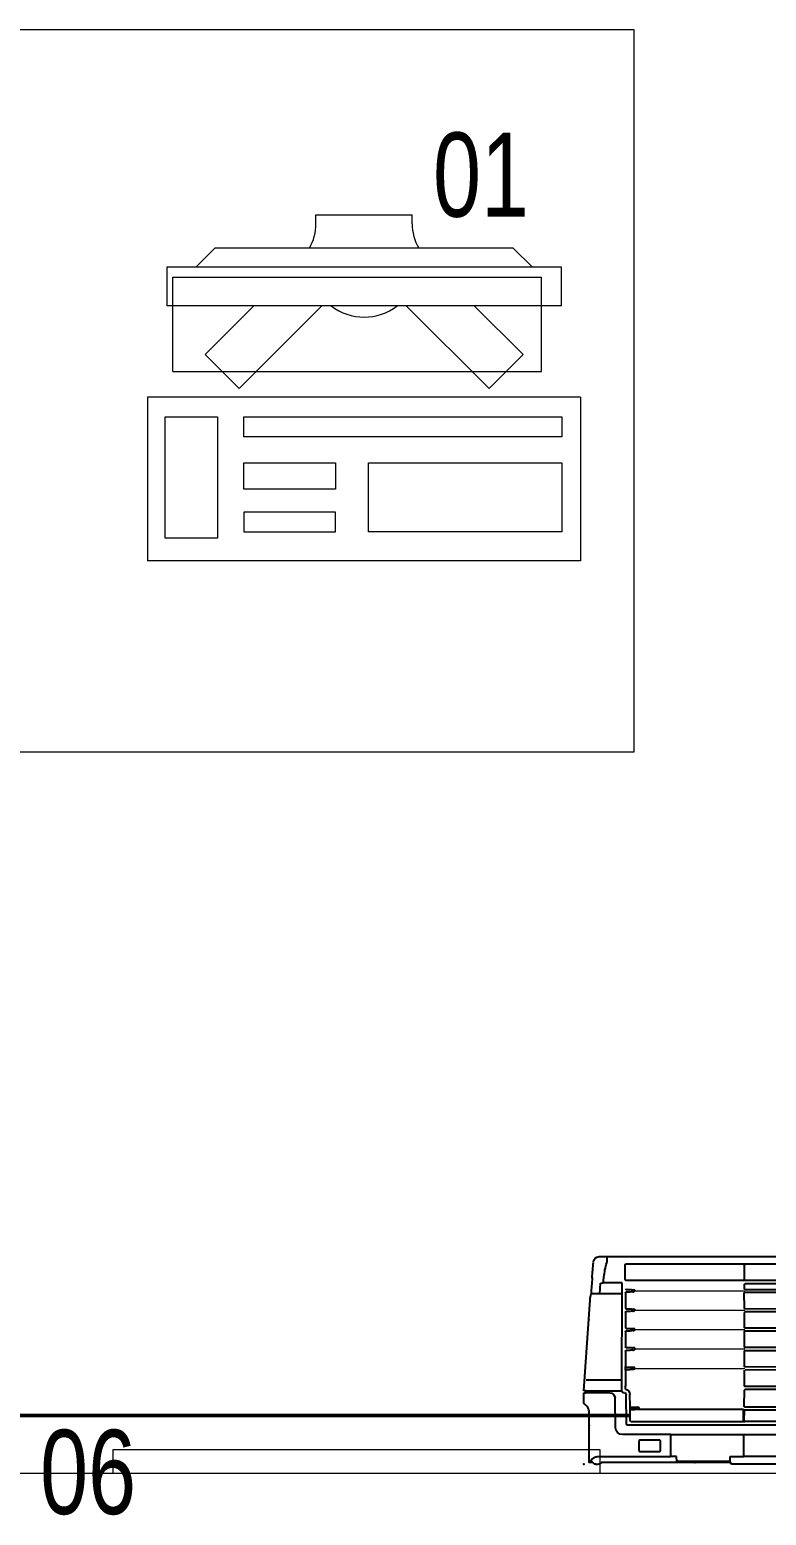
# Model space of a CAD drawing. Header units: millimetres. Extents: x -160614 to 59925, y -157025 to 0.
# Drawn here: x -125591 to -124825, y -112996 to -111453 of the extents above; entities that cross this region are included whole.
import ezdxf

# ---------------------------------------------------------------- set-up
doc = ezdxf.new("R2010")
doc.units = ezdxf.units.MM
doc.header["$LTSCALE"] = 8
for name, color, linetype, lineweight in [('72_EGR_EQP_TAG', 9, 'Continuous', 5), ('LOADING', 9, 'Continuous', 5), ('Walls', 9, 'Continuous', 5)]:
    doc.layers.add(name, color=color, linetype=linetype, lineweight=lineweight)
for name, color, linetype in [('A-Wall-cmu-patt', 9, 'Continuous'), ('DVM_INDOOR', 9, 'Continuous'), ('DVM_UNIT_BP', 9, 'Continuous'), ('DVM_UNIT_DP', 9, 'Continuous'), ('DVM_UNIT_LP', 9, 'Continuous'), ('REF', 42, 'Continuous')]:
    doc.layers.add(name, color=color, linetype=linetype)
doc.styles.add('X3G_ENTITY_257CFD', font='swisscl.ttf', dxfattribs={"height": 200})

# ---------------------------------------------------------------- blocks, each defined once
blk = doc.blocks.new('ITCWLS1-P')
at = {"layer": 'LOADING'}
for p, q in [((-0.17, 0.45), (-0.17, 0)), ((-0.17, 0.45), (0, 0.45)), ((0, 0.45), (0, 0)), ((-0.2651, 0.43, 0), (-0.3051, 0.43, 0)), ((-0.3051, 0.43, 0), (-0.3051, 0.02, 0)), ((-0.2651, 0.43, 0), (-0.2651, 0.02, 0)), ((-0.1496, 0.4305), (-0.1291, 0.4305)), ((-0.1291, 0.4305), (-0.1291, 0.4089)), ((-0.197, 0.4094), (-0.295, 0.4094)), ((-0.295, 0.0264), (-0.295, 0.4094)), ((-0.197, 0.0264), (-0.197, 0.4094)), ((-0.3251, 0.38, 0), (-0.3051, 0.4, 0)), ((-0.3251, 0.38, 0), (-0.3251, 0.07, 0)), ((-0.3503, 0.275), (-0.3596, 0.275)), ((-0.3596, 0.175), (-0.3596, 0.275)), ((-0.3503, 0.175), (-0.3596, 0.175)), ((-0.3251, 0.07, 0), (-0.3051, 0.05, 0)), ((-0.3051, 0.02, 0), (-0.2651, 0.02, 0)), ((-0.197, 0.0264), (-0.295, 0.0264)), ((-0.17, 0), (0, 0))]:
    blk.add_line(p, q, dxfattribs=at)
at = {"layer": 'LOADING', "extrusion": (2.48281e-10, 3.18408e-10, -1)}
for p, q in [((-0.2651, 0.3395), (-0.2144, 0.3902)), ((-0.1791, 0.3548), (-0.2144, 0.3902)), ((-0.2651, 0.2688), (-0.1791, 0.3548))]:
    blk.add_line(p, q, dxfattribs=at)
at = {"layer": 'LOADING', "extrusion": (2.48281e-10, -3.18408e-10, -1)}
for p, q in [((-0.2651, 0.1812), (-0.1791, 0.0952)), ((-0.2651, 0.1105), (-0.2144, 0.0598)), ((-0.1791, 0.0952), (-0.2144, 0.0598))]:
    blk.add_line(p, q, dxfattribs=at)
at = {"layer": 'LOADING'}
for points in [[(-0.1291, 0.4089), (-0.1291, 0.1), (-0.1496, 0.1), (-0.1496, 0.4305)], [(-0.1496, 0.1), (-0.1496, 0.1), (-0.1496, 0.1), (-0.1496, 0.1), (-0.1496, 0.1), (-0.1496, 0.1), (-0.1496, 0.1), (-0.1496, 0.1), (-0.1496, 0.1)], [(-0.1496, 0.1), (-0.1496, 0.1), (-0.1496, 0.1), (-0.1496, 0.1), (-0.1496, 0.1), (-0.1496, 0.1), (-0.1496, 0.1), (-0.1496, 0.1), (-0.1496, 0.1), (-0.1496, 0.1), (-0.1496, 0.1), (-0.1496, 0.1), (-0.1496, 0.1), (-0.1496, 0.1), (-0.1496, 0.1), (-0.1496, 0.1), (-0.1496, 0.1), (-0.1496, 0.1)], [(-0.1496, 0.1), (-0.1496, 0.1), (-0.1496, 0.1), (-0.1496, 0.1), (-0.1496, 0.1), (-0.1496, 0.1), (-0.1496, 0.1), (-0.1496, 0.1), (-0.1496, 0.1), (-0.1496, 0.1)], [(-0.1496, 0.1), (-0.1496, 0.1), (-0.1496, 0.1), (-0.1496, 0.1), (-0.1496, 0.1), (-0.1496, 0.1), (-0.1496, 0.1)], [(-0.1496, 0.1), (-0.1496, 0.1), (-0.1496, 0.1), (-0.1496, 0.1), (-0.1496, 0.1), (-0.1496, 0.1), (-0.1496, 0.1), (-0.1496, 0.1), (-0.1496, 0.1), (-0.1496, 0.1)], [(-0.1496, 0.1), (-0.1496, 0.1), (-0.1496, 0.1), (-0.1496, 0.1), (-0.1496, 0.1), (-0.1496, 0.1), (-0.1496, 0.1), (-0.1496, 0.1), (-0.1496, 0.1), (-0.1496, 0.1), (-0.1496, 0.1), (-0.1496, 0.1), (-0.1496, 0.1), (-0.1496, 0.1), (-0.1496, 0.1)], [(-0.1496, 0.1), (-0.1496, 0.1), (-0.1496, 0.1), (-0.1496, 0.1), (-0.1496, 0.1), (-0.1496, 0.1), (-0.1496, 0.1), (-0.1496, 0.1), (-0.1496, 0.1), (-0.1496, 0.1)], [(-0.1496, 0.1), (-0.1496, 0.1), (-0.1496, 0.1), (-0.1496, 0.1), (-0.1496, 0.1), (-0.1496, 0.1), (-0.1496, 0.1), (-0.1496, 0.1), (-0.1496, 0.1), (-0.1496, 0.1)], [(-0.1496, 0.1), (-0.1496, 0.1), (-0.1496, 0.1), (-0.1496, 0.1), (-0.1496, 0.1), (-0.1496, 0.1), (-0.1496, 0.1), (-0.1496, 0.1), (-0.1496, 0.1), (-0.1496, 0.1), (-0.1496, 0.1), (-0.1496, 0.1), (-0.1496, 0.1), (-0.1496, 0.1), (-0.1496, 0.1), (-0.1496, 0.1), (-0.1496, 0.1), (-0.1496, 0.1), (-0.1496, 0.1), (-0.1496, 0.1), (-0.1496, 0.1), (-0.1496, 0.1), (-0.1496, 0.1), (-0.1496, 0.1), (-0.1496, 0.1), (-0.1496, 0.1), (-0.1496, 0.1), (-0.1496, 0.1), (-0.1496, 0.1), (-0.1496, 0.1), (-0.1496, 0.1), (-0.1496, 0.1), (-0.1496, 0.1), (-0.1496, 0.1), (-0.1496, 0.1), (-0.1496, 0.1), (-0.1496, 0.1), (-0.1496, 0.1), (-0.1496, 0.1), (-0.1496, 0.1), (-0.1496, 0.1), (-0.1496, 0.1), (-0.1496, 0.1), (-0.1496, 0.1), (-0.1496, 0.1), (-0.1496, 0.1), (-0.1496, 0.1), (-0.1496, 0.1), (-0.1496, 0.1), (-0.1496, 0.1), (-0.1496, 0.1), (-0.1496, 0.1), (-0.1496, 0.1), (-0.1496, 0.1)], [(-0.1496, 0.1), (-0.1496, 0.1), (-0.1496, 0.1), (-0.1496, 0.1), (-0.1496, 0.1), (-0.1496, 0.1), (-0.1496, 0.1), (-0.1496, 0.1), (-0.1496, 0.1), (-0.1496, 0.1), (-0.1496, 0.1), (-0.1496, 0.1), (-0.1496, 0.1), (-0.1496, 0.1), (-0.1496, 0.1), (-0.1496, 0.1), (-0.1496, 0.1), (-0.1496, 0.1), (-0.1496, 0.1), (-0.1496, 0.1), (-0.1496, 0.1), (-0.1496, 0.1), (-0.1496, 0.1), (-0.1496, 0.1), (-0.1496, 0.1), (-0.1496, 0.1), (-0.1496, 0.1), (-0.1496, 0.1), (-0.1496, 0.1), (-0.1496, 0.1), (-0.1496, 0.1), (-0.1496, 0.1), (-0.1496, 0.1), (-0.1496, 0.1), (-0.1496, 0.1), (-0.1496, 0.1), (-0.1496, 0.1), (-0.1496, 0.1), (-0.1496, 0.1), (-0.1496, 0.1), (-0.1496, 0.1), (-0.1496, 0.1), (-0.1496, 0.1), (-0.1496, 0.1), (-0.1496, 0.1), (-0.1496, 0.1), (-0.1496, 0.1), (-0.1496, 0.1), (-0.1496, 0.1), (-0.1496, 0.1), (-0.1496, 0.1), (-0.1496, 0.1), (-0.1496, 0.1), (-0.1496, 0.1), (-0.1496, 0.1), (-0.1496, 0.1), (-0.1496, 0.1), (-0.1496, 0.1), (-0.1496, 0.1), (-0.1496, 0.1), (-0.1496, 0.1), (-0.1496, 0.1), (-0.1496, 0.1), (-0.1496, 0.1), (-0.1496, 0.1), (-0.1496, 0.1), (-0.1496, 0.1), (-0.1496, 0.1), (-0.1496, 0.1), (-0.1496, 0.1), (-0.1496, 0.1), (-0.1496, 0.1), (-0.1496, 0.1), (-0.1496, 0.1), (-0.1496, 0.1), (-0.1496, 0.1), (-0.1496, 0.1), (-0.1496, 0.1), (-0.1496, 0.1), (-0.1496, 0.1), (-0.1496, 0.1), (-0.1496, 0.1), (-0.1496, 0.1), (-0.1496, 0.1), (-0.1496, 0.1), (-0.1496, 0.1), (-0.1496, 0.1), (-0.1496, 0.1), (-0.1496, 0.1)], [(-0.1496, 0.1), (-0.1496, 0.1), (-0.1496, 0.1), (-0.1496, 0.1), (-0.1496, 0.1), (-0.1496, 0.1), (-0.1496, 0.1), (-0.1496, 0.1), (-0.1496, 0.1), (-0.1496, 0.1), (-0.1496, 0.1), (-0.1496, 0.1)], [(-0.1496, 0.1), (-0.1496, 0.1), (-0.1496, 0.1), (-0.1496, 0.1), (-0.1496, 0.1), (-0.1496, 0.1), (-0.1496, 0.1)], [(-0.1496, 0.1), (-0.1496, 0.1), (-0.1496, 0.1), (-0.1496, 0.1), (-0.1496, 0.1), (-0.1496, 0.1), (-0.1496, 0.1), (-0.1496, 0.1), (-0.1496, 0.1), (-0.1496, 0.1), (-0.1496, 0.1), (-0.1496, 0.1), (-0.1496, 0.1), (-0.1496, 0.1), (-0.1496, 0.1), (-0.1496, 0.1), (-0.1496, 0.1)], [(-0.1496, 0.1), (-0.1496, 0.1), (-0.1496, 0.1), (-0.1496, 0.1), (-0.1496, 0.1), (-0.1496, 0.1), (-0.1496, 0.1), (-0.1496, 0.1), (-0.1496, 0.1), (-0.1496, 0.1), (-0.1496, 0.1), (-0.1496, 0.1), (-0.1496, 0.1), (-0.1496, 0.1), (-0.1496, 0.1), (-0.1496, 0.1), (-0.1496, 0.1), (-0.1496, 0.1), (-0.1496, 0.1), (-0.1496, 0.1), (-0.1496, 0.1), (-0.1496, 0.1), (-0.1496, 0.1), (-0.1496, 0.1), (-0.1496, 0.1), (-0.1496, 0.1), (-0.1496, 0.1), (-0.1496, 0.1), (-0.1496, 0.1), (-0.1496, 0.1), (-0.1496, 0.1), (-0.1496, 0.1), (-0.1496, 0.1), (-0.1496, 0.1), (-0.1496, 0.1), (-0.1496, 0.1), (-0.1496, 0.1), (-0.1496, 0.1), (-0.1496, 0.1), (-0.1496, 0.1), (-0.1496, 0.1), (-0.1496, 0.1), (-0.1496, 0.1), (-0.1496, 0.1), (-0.1496, 0.1), (-0.1496, 0.1), (-0.1496, 0.1), (-0.1496, 0.1), (-0.1496, 0.1), (-0.1496, 0.1), (-0.1496, 0.1), (-0.1496, 0.1), (-0.1496, 0.1), (-0.1496, 0.1), (-0.1496, 0.1), (-0.1496, 0.1), (-0.1496, 0.1), (-0.1496, 0.1), (-0.1496, 0.1), (-0.1496, 0.1), (-0.1496, 0.1), (-0.1496, 0.1), (-0.1496, 0.1), (-0.1496, 0.1), (-0.1496, 0.1), (-0.1496, 0.1), (-0.1496, 0.1), (-0.1496, 0.1), (-0.1496, 0.1), (-0.1496, 0.1), (-0.1496, 0.1), (-0.1496, 0.1), (-0.1496, 0.1), (-0.1496, 0.1), (-0.1496, 0.1), (-0.1496, 0.1), (-0.1496, 0.1), (-0.1496, 0.1), (-0.1496, 0.1), (-0.1496, 0.1), (-0.1496, 0.1), (-0.1496, 0.1), (-0.1496, 0.1), (-0.1496, 0.1), (-0.1496, 0.1), (-0.1496, 0.1), (-0.1496, 0.1), (-0.1496, 0.1), (-0.1496, 0.1), (-0.1496, 0.1), (-0.1496, 0.1), (-0.1496, 0.1), (-0.1496, 0.1), (-0.1496, 0.1), (-0.1496, 0.1), (-0.1496, 0.1), (-0.1496, 0.1), (-0.1496, 0.1), (-0.1496, 0.1), (-0.1496, 0.1), (-0.1496, 0.1), (-0.1496, 0.1), (-0.1496, 0.1), (-0.1496, 0.1), (-0.1496, 0.1), (-0.1496, 0.1), (-0.1496, 0.1), (-0.1496, 0.1), (-0.1496, 0.1), (-0.1496, 0.1), (-0.1496, 0.1)], [(-0.1496, 0.1), (-0.1496, 0.1), (-0.1496, 0.1), (-0.1496, 0.1), (-0.1496, 0.1), (-0.1496, 0.1), (-0.1496, 0.1), (-0.1496, 0.1)]]:
    blk.add_lwpolyline(points, dxfattribs=at)
for points in [[(-0.1019, 0.4305), (-0.0304, 0.4305), (-0.0304, 0.2294), (-0.1019, 0.2294)], [(-0.1019, 0.1954), (-0.0747, 0.1954), (-0.0747, 0.1), (-0.1019, 0.1)], [(-0.0304, 0.1954), (-0.0508, 0.1954), (-0.0508, 0.1), (-0.0304, 0.1)], [(-0.1496, 0.1), (-0.1496, 0.1), (-0.1496, 0.1), (-0.1496, 0.1), (-0.1496, 0.1), (-0.1496, 0.1), (-0.1496, 0.1), (-0.1496, 0.1), (-0.1496, 0.1), (-0.1496, 0.1), (-0.1496, 0.1), (-0.1496, 0.1), (-0.1496, 0.1), (-0.1496, 0.1), (-0.1496, 0.1), (-0.1496, 0.1), (-0.1496, 0.1), (-0.1496, 0.1), (-0.1496, 0.1), (-0.1496, 0.1), (-0.1496, 0.1), (-0.1496, 0.1), (-0.1496, 0.1), (-0.1496, 0.1), (-0.1496, 0.1), (-0.1496, 0.1), (-0.1496, 0.1), (-0.1496, 0.1), (-0.1496, 0.1), (-0.1496, 0.1), (-0.1496, 0.1), (-0.1496, 0.1), (-0.1496, 0.1), (-0.1496, 0.1), (-0.1496, 0.1), (-0.1496, 0.1), (-0.1496, 0.1), (-0.1496, 0.1), (-0.1496, 0.1), (-0.1496, 0.1), (-0.1496, 0.1), (-0.1496, 0.1), (-0.1496, 0.1), (-0.1496, 0.1), (-0.1496, 0.1), (-0.1496, 0.1), (-0.1496, 0.1), (-0.1496, 0.1), (-0.1496, 0.1), (-0.1496, 0.1), (-0.1496, 0.1), (-0.1496, 0.1), (-0.1496, 0.1), (-0.1496, 0.1), (-0.1496, 0.1), (-0.1496, 0.1), (-0.1496, 0.1), (-0.1496, 0.1), (-0.1496, 0.1), (-0.1496, 0.1), (-0.1496, 0.1), (-0.1496, 0.1), (-0.1496, 0.1), (-0.1496, 0.1), (-0.1496, 0.1), (-0.1496, 0.1), (-0.1496, 0.1), (-0.1496, 0.1), (-0.1496, 0.1), (-0.1496, 0.1), (-0.1496, 0.1), (-0.1496, 0.1), (-0.1496, 0.1), (-0.1496, 0.1), (-0.1496, 0.1), (-0.1496, 0.1), (-0.1496, 0.1), (-0.1496, 0.1), (-0.1496, 0.1), (-0.1496, 0.1), (-0.1496, 0.1), (-0.1496, 0.1), (-0.1496, 0.1), (-0.1496, 0.1), (-0.1496, 0.1), (-0.1496, 0.1), (-0.1496, 0.1), (-0.1496, 0.1), (-0.1496, 0.1), (-0.1496, 0.1), (-0.1496, 0.1), (-0.1496, 0.1), (-0.1496, 0.1), (-0.1496, 0.1), (-0.1496, 0.1), (-0.1496, 0.1), (-0.1496, 0.1), (-0.1496, 0.1), (-0.1496, 0.1), (-0.1496, 0.1), (-0.1496, 0.1), (-0.1496, 0.1), (-0.1496, 0.1), (-0.1496, 0.1), (-0.1496, 0.1), (-0.1496, 0.1), (-0.1496, 0.1), (-0.1496, 0.1), (-0.1496, 0.1), (-0.1496, 0.1), (-0.1496, 0.1), (-0.1496, 0.1), (-0.1496, 0.1), (-0.1496, 0.1), (-0.1496, 0.1), (-0.1496, 0.1), (-0.1496, 0.1), (-0.1496, 0.1), (-0.1496, 0.1), (-0.1496, 0.1), (-0.1496, 0.1), (-0.1496, 0.1), (-0.1496, 0.1), (-0.1496, 0.1), (-0.1496, 0.1), (-0.1496, 0.1), (-0.1496, 0.1), (-0.1496, 0.1), (-0.1496, 0.1), (-0.1496, 0.1), (-0.1496, 0.1), (-0.1496, 0.1), (-0.1496, 0.1), (-0.1496, 0.1), (-0.1496, 0.1), (-0.1496, 0.1), (-0.1496, 0.1), (-0.1496, 0.1), (-0.1496, 0.1), (-0.1496, 0.1), (-0.1496, 0.1), (-0.1496, 0.1), (-0.1496, 0.1), (-0.1496, 0.1), (-0.1496, 0.1), (-0.1496, 0.1), (-0.1496, 0.1), (-0.1496, 0.1), (-0.1496, 0.1), (-0.1496, 0.1), (-0.1496, 0.1), (-0.1496, 0.1), (-0.1496, 0.1), (-0.1496, 0.1), (-0.1496, 0.1), (-0.1496, 0.1), (-0.1496, 0.1), (-0.1496, 0.1), (-0.1496, 0.1), (-0.1496, 0.1), (-0.1496, 0.1), (-0.1496, 0.1), (-0.1496, 0.1), (-0.1496, 0.1), (-0.1496, 0.1), (-0.1496, 0.1), (-0.1496, 0.1), (-0.1496, 0.1), (-0.1496, 0.1), (-0.1496, 0.1), (-0.1496, 0.1), (-0.1496, 0.1), (-0.1496, 0.1), (-0.1496, 0.1), (-0.1496, 0.1), (-0.1496, 0.1), (-0.1496, 0.1), (-0.1496, 0.1), (-0.1496, 0.1), (-0.1496, 0.1), (-0.1496, 0.1), (-0.1496, 0.1), (-0.1496, 0.1), (-0.1496, 0.1), (-0.1496, 0.1), (-0.1496, 0.1), (-0.1496, 0.1), (-0.1496, 0.1), (-0.1496, 0.1), (-0.1496, 0.1), (-0.1496, 0.1), (-0.1496, 0.1), (-0.1496, 0.1), (-0.1496, 0.1), (-0.1496, 0.1), (-0.1496, 0.1), (-0.1496, 0.1), (-0.1496, 0.1), (-0.1496, 0.1), (-0.1496, 0.1), (-0.1496, 0.1), (-0.1496, 0.1), (-0.1496, 0.1), (-0.1496, 0.1), (-0.1496, 0.1), (-0.1496, 0.1), (-0.1496, 0.1), (-0.1496, 0.1), (-0.1496, 0.1), (-0.1496, 0.1), (-0.1496, 0.1), (-0.1496, 0.1), (-0.1496, 0.1), (-0.1496, 0.1), (-0.1496, 0.1), (-0.1496, 0.1), (-0.1496, 0.1), (-0.1496, 0.1), (-0.1496, 0.1), (-0.1496, 0.1), (-0.1496, 0.1), (-0.1496, 0.1), (-0.1496, 0.1), (-0.1496, 0.1), (-0.1496, 0.1), (-0.1496, 0.1), (-0.1496, 0.1), (-0.1496, 0.1), (-0.1496, 0.1), (-0.1496, 0.1), (-0.1496, 0.1), (-0.1496, 0.1), (-0.1496, 0.1), (-0.1496, 0.1), (-0.1496, 0.1), (-0.1496, 0.1), (-0.1496, 0.1), (-0.1496, 0.1), (-0.1496, 0.1), (-0.1496, 0.1), (-0.1496, 0.1), (-0.1496, 0.1), (-0.1496, 0.1), (-0.1496, 0.1), (-0.1496, 0.1), (-0.1496, 0.1), (-0.1496, 0.1), (-0.1496, 0.1), (-0.1496, 0.1), (-0.1496, 0.1), (-0.1496, 0.1), (-0.1496, 0.1), (-0.1496, 0.1), (-0.1496, 0.1), (-0.1496, 0.1), (-0.1496, 0.1), (-0.1496, 0.1), (-0.1496, 0.1), (-0.1496, 0.1), (-0.1496, 0.1), (-0.1496, 0.1), (-0.1496, 0.1), (-0.1496, 0.1), (-0.1496, 0.1), (-0.1496, 0.1), (-0.1496, 0.1), (-0.1496, 0.1), (-0.1496, 0.1), (-0.1496, 0.1), (-0.1496, 0.1), (-0.1496, 0.1), (-0.1496, 0.1), (-0.1496, 0.1), (-0.1496, 0.1), (-0.1496, 0.1), (-0.1496, 0.1), (-0.1496, 0.1)], [(-0.1496, 0.1), (-0.1496, 0.1), (-0.1496, 0.1), (-0.1496, 0.1), (-0.1496, 0.1), (-0.1496, 0.1), (-0.1496, 0.1), (-0.1496, 0.1), (-0.1496, 0.1), (-0.1496, 0.1), (-0.1496, 0.1), (-0.1496, 0.1), (-0.1496, 0.1), (-0.1496, 0.1), (-0.1496, 0.1), (-0.1496, 0.1), (-0.1496, 0.1), (-0.1496, 0.1), (-0.1496, 0.1), (-0.1496, 0.1), (-0.1496, 0.1), (-0.1496, 0.1), (-0.1496, 0.1), (-0.1496, 0.1), (-0.1496, 0.1), (-0.1496, 0.1), (-0.1496, 0.1), (-0.1496, 0.1), (-0.1496, 0.1), (-0.1496, 0.1), (-0.1496, 0.1), (-0.1496, 0.1), (-0.1496, 0.1), (-0.1496, 0.1), (-0.1496, 0.1), (-0.1496, 0.1), (-0.1496, 0.1), (-0.1496, 0.1), (-0.1496, 0.1), (-0.1496, 0.1), (-0.1496, 0.1), (-0.1496, 0.1), (-0.1496, 0.1), (-0.1496, 0.1), (-0.1496, 0.1), (-0.1496, 0.1), (-0.1496, 0.1), (-0.1496, 0.1), (-0.1496, 0.1), (-0.1496, 0.1), (-0.1496, 0.1), (-0.1496, 0.1), (-0.1496, 0.1), (-0.1496, 0.1), (-0.1496, 0.1), (-0.1496, 0.1), (-0.1496, 0.1), (-0.1496, 0.1), (-0.1496, 0.1), (-0.1496, 0.1), (-0.1496, 0.1), (-0.1496, 0.1), (-0.1496, 0.1), (-0.1496, 0.1), (-0.1496, 0.1), (-0.1496, 0.1), (-0.1496, 0.1), (-0.1496, 0.1), (-0.1496, 0.1), (-0.1496, 0.1), (-0.1496, 0.1), (-0.1496, 0.1), (-0.1496, 0.1), (-0.1496, 0.1), (-0.1496, 0.1), (-0.1496, 0.1), (-0.1496, 0.1), (-0.1496, 0.1), (-0.1496, 0.1), (-0.1496, 0.1), (-0.1496, 0.1), (-0.1496, 0.1), (-0.1496, 0.1), (-0.1496, 0.1), (-0.1496, 0.1), (-0.1496, 0.1), (-0.1496, 0.1), (-0.1496, 0.1), (-0.1496, 0.1), (-0.1496, 0.1), (-0.1496, 0.1), (-0.1496, 0.1), (-0.1496, 0.1), (-0.1496, 0.1), (-0.1496, 0.1), (-0.1496, 0.1), (-0.1496, 0.1), (-0.1496, 0.1), (-0.1496, 0.1), (-0.1496, 0.1), (-0.1496, 0.1), (-0.1496, 0.1), (-0.1496, 0.1), (-0.1496, 0.1), (-0.1496, 0.1), (-0.1496, 0.1), (-0.1496, 0.1), (-0.1496, 0.1), (-0.1496, 0.1), (-0.1496, 0.1), (-0.1496, 0.1), (-0.1496, 0.1), (-0.1496, 0.1), (-0.1496, 0.1), (-0.1496, 0.1), (-0.1496, 0.1), (-0.1496, 0.1), (-0.1496, 0.1), (-0.1496, 0.1), (-0.1496, 0.1), (-0.1496, 0.1), (-0.1496, 0.1), (-0.1496, 0.1), (-0.1496, 0.1), (-0.1496, 0.1), (-0.1496, 0.1), (-0.1496, 0.1), (-0.1496, 0.1), (-0.1496, 0.1), (-0.1496, 0.1), (-0.1496, 0.1), (-0.1496, 0.1), (-0.1496, 0.1), (-0.1496, 0.1), (-0.1496, 0.1), (-0.1496, 0.1), (-0.1496, 0.1), (-0.1496, 0.1), (-0.1496, 0.1), (-0.1496, 0.1), (-0.1496, 0.1), (-0.1496, 0.1), (-0.1496, 0.1), (-0.1496, 0.1), (-0.1496, 0.1), (-0.1496, 0.1), (-0.1496, 0.1), (-0.1496, 0.1), (-0.1496, 0.1), (-0.1496, 0.1), (-0.1496, 0.1), (-0.1496, 0.1), (-0.1496, 0.1), (-0.1496, 0.1), (-0.1496, 0.1), (-0.1496, 0.1), (-0.1496, 0.1), (-0.1496, 0.1), (-0.1496, 0.1), (-0.1496, 0.1), (-0.1496, 0.1), (-0.1496, 0.1), (-0.1496, 0.1), (-0.1496, 0.1), (-0.1496, 0.1), (-0.1496, 0.1), (-0.1496, 0.1), (-0.1496, 0.1), (-0.1496, 0.1), (-0.1496, 0.1), (-0.1496, 0.1), (-0.1496, 0.1), (-0.1496, 0.1), (-0.1496, 0.1), (-0.1496, 0.1), (-0.1496, 0.1), (-0.1496, 0.1), (-0.1496, 0.1), (-0.1496, 0.1), (-0.1496, 0.1), (-0.1496, 0.1), (-0.1496, 0.1), (-0.1496, 0.1), (-0.1496, 0.1), (-0.1496, 0.1), (-0.1496, 0.1), (-0.1496, 0.1), (-0.1496, 0.1), (-0.1496, 0.1), (-0.1496, 0.1), (-0.1496, 0.1), (-0.1496, 0.1), (-0.1496, 0.1), (-0.1496, 0.1), (-0.1496, 0.1), (-0.1496, 0.1), (-0.1496, 0.1), (-0.1496, 0.1), (-0.1496, 0.1), (-0.1496, 0.1), (-0.1496, 0.1), (-0.1496, 0.1), (-0.1496, 0.1), (-0.1496, 0.1), (-0.1496, 0.1), (-0.1496, 0.1), (-0.1496, 0.1), (-0.1496, 0.1), (-0.1496, 0.1), (-0.1496, 0.1), (-0.1496, 0.1), (-0.1496, 0.1), (-0.1496, 0.1), (-0.1496, 0.1)], [(-0.1496, 0.1), (-0.1496, 0.1), (-0.1496, 0.1), (-0.1496, 0.1), (-0.1496, 0.1), (-0.1496, 0.1), (-0.1496, 0.1), (-0.1496, 0.1), (-0.1496, 0.1), (-0.1496, 0.1), (-0.1496, 0.1), (-0.1496, 0.1), (-0.1496, 0.1), (-0.1496, 0.1), (-0.1496, 0.1), (-0.1496, 0.1), (-0.1496, 0.1), (-0.1496, 0.1), (-0.1496, 0.1), (-0.1496, 0.1), (-0.1496, 0.1), (-0.1496, 0.1), (-0.1496, 0.1), (-0.1496, 0.1), (-0.1496, 0.1), (-0.1496, 0.1), (-0.1496, 0.1), (-0.1496, 0.1), (-0.1496, 0.1), (-0.1496, 0.1), (-0.1496, 0.1), (-0.1496, 0.1), (-0.1496, 0.1), (-0.1496, 0.1), (-0.1496, 0.1), (-0.1496, 0.1), (-0.1496, 0.1), (-0.1496, 0.1), (-0.1496, 0.1), (-0.1496, 0.1), (-0.1496, 0.1), (-0.1496, 0.1), (-0.1496, 0.1), (-0.1496, 0.1), (-0.1496, 0.1), (-0.1496, 0.1), (-0.1496, 0.1), (-0.1496, 0.1), (-0.1496, 0.1), (-0.1496, 0.1), (-0.1496, 0.1), (-0.1496, 0.1), (-0.1496, 0.1), (-0.1496, 0.1), (-0.1496, 0.1), (-0.1496, 0.1), (-0.1496, 0.1), (-0.1496, 0.1), (-0.1496, 0.1), (-0.1496, 0.1), (-0.1496, 0.1), (-0.1496, 0.1), (-0.1496, 0.1), (-0.1496, 0.1), (-0.1496, 0.1), (-0.1496, 0.1), (-0.1496, 0.1), (-0.1496, 0.1), (-0.1496, 0.1), (-0.1496, 0.1), (-0.1496, 0.1), (-0.1496, 0.1), (-0.1496, 0.1), (-0.1496, 0.1), (-0.1496, 0.1), (-0.1496, 0.1), (-0.1496, 0.1), (-0.1496, 0.1), (-0.1496, 0.1), (-0.1496, 0.1), (-0.1496, 0.1), (-0.1496, 0.1), (-0.1496, 0.1), (-0.1496, 0.1), (-0.1496, 0.1), (-0.1496, 0.1), (-0.1496, 0.1), (-0.1496, 0.1), (-0.1496, 0.1), (-0.1496, 0.1), (-0.1496, 0.1), (-0.1496, 0.1), (-0.1496, 0.1), (-0.1496, 0.1), (-0.1496, 0.1), (-0.1496, 0.1), (-0.1496, 0.1), (-0.1496, 0.1), (-0.1496, 0.1), (-0.1496, 0.1), (-0.1496, 0.1), (-0.1496, 0.1), (-0.1496, 0.1), (-0.1496, 0.1), (-0.1496, 0.1), (-0.1496, 0.1), (-0.1496, 0.1), (-0.1496, 0.1), (-0.1496, 0.1), (-0.1496, 0.1), (-0.1496, 0.1), (-0.1496, 0.1), (-0.1496, 0.1), (-0.1496, 0.1), (-0.1496, 0.1), (-0.1496, 0.1), (-0.1496, 0.1), (-0.1496, 0.1), (-0.1496, 0.1), (-0.1496, 0.1), (-0.1496, 0.1), (-0.1496, 0.1), (-0.1496, 0.1), (-0.1496, 0.1), (-0.1496, 0.1), (-0.1496, 0.1), (-0.1496, 0.1), (-0.1496, 0.1), (-0.1496, 0.1), (-0.1496, 0.1), (-0.1496, 0.1), (-0.1496, 0.1), (-0.1496, 0.1), (-0.1496, 0.1), (-0.1496, 0.1), (-0.1496, 0.1), (-0.1496, 0.1), (-0.1496, 0.1), (-0.1496, 0.1), (-0.1496, 0.1), (-0.1496, 0.1), (-0.1496, 0.1), (-0.1496, 0.1), (-0.1496, 0.1), (-0.1496, 0.1), (-0.1496, 0.1), (-0.1496, 0.1), (-0.1496, 0.1), (-0.1496, 0.1), (-0.1496, 0.1), (-0.1496, 0.1), (-0.1496, 0.1), (-0.1496, 0.1), (-0.1496, 0.1), (-0.1496, 0.1), (-0.1496, 0.1), (-0.1496, 0.1), (-0.1496, 0.1), (-0.1496, 0.1), (-0.1496, 0.1), (-0.1496, 0.1), (-0.1496, 0.1), (-0.1496, 0.1), (-0.1496, 0.1), (-0.1496, 0.1), (-0.1496, 0.1), (-0.1496, 0.1), (-0.1496, 0.1), (-0.1496, 0.1), (-0.1496, 0.1), (-0.1496, 0.1), (-0.1496, 0.1), (-0.1496, 0.1), (-0.1496, 0.1), (-0.1496, 0.1), (-0.1496, 0.1), (-0.1496, 0.1), (-0.1496, 0.1), (-0.1496, 0.1), (-0.1496, 0.1), (-0.1496, 0.1), (-0.1496, 0.1), (-0.1496, 0.1), (-0.1496, 0.1), (-0.1496, 0.1), (-0.1496, 0.1), (-0.1496, 0.1), (-0.1496, 0.1), (-0.1496, 0.1), (-0.1496, 0.1), (-0.1496, 0.1), (-0.1496, 0.1), (-0.1496, 0.1), (-0.1496, 0.1), (-0.1496, 0.1), (-0.1496, 0.1), (-0.1496, 0.1), (-0.1496, 0.1), (-0.1496, 0.1), (-0.1496, 0.1), (-0.1496, 0.1), (-0.1496, 0.1), (-0.1496, 0.1), (-0.1496, 0.1), (-0.1496, 0.1), (-0.1496, 0.1), (-0.1496, 0.1), (-0.1496, 0.1), (-0.1496, 0.1), (-0.1496, 0.1), (-0.1496, 0.1), (-0.1496, 0.1), (-0.1496, 0.1), (-0.1496, 0.1), (-0.1496, 0.1), (-0.1496, 0.1), (-0.1496, 0.1), (-0.1496, 0.1), (-0.1496, 0.1)], [(-0.1496, 0.0727), (-0.0236, 0.0727), (-0.0236, 0.0182), (-0.1496, 0.0182)]]:
    blk.add_lwpolyline(points, close=True, dxfattribs=at)
for centre, radius, start, end in [((-0.3503, 0.325), 0.05, 270, 300.3093), ((-0.3089, 0.225), 0.0556, 321.9431, 38.0569), ((-0.3503, 0.125), 0.05, 59.6907, 90)]:
    blk.add_arc(centre, radius, start, end, dxfattribs=at)
blk = doc.blocks.new('GF1')
at = {"layer": 'LOADING', "color": 9, "elevation": 0}
blk.add_lwpolyline([(-124962.6, -112202.6), (-124962.6, -111452.6), (-126462.6, -111452.6), (-126462.6, -112202.6)], close=True, dxfattribs=at)
at = {"layer": 'LOADING', "color": 9}
blk.add_lwpolyline([(-125504, -112952.6), (-125504, -112927.6), (-124998, -112927.6), (-124998, -112952.6), (-125504, -112952.6)], dxfattribs=at)
at = {"layer": 'Walls', "color": 9}
blk.add_line((-122507.8, -112952.6), (-126659.6, -112952.6), dxfattribs=at)
at = {"layer": 'LOADING', "color": 9, "extrusion": (1.93991e-16, -8.01373e-06, 1), "xscale": 1000.000000000005, "yscale": 1000.000000000005, "zscale": 1000.000000000005, "rotation": 270}
blk.add_blockref('ITCWLS1-P', (-125468.1, -112004.5, 0.9), dxfattribs=at)
at = {"layer": '72_EGR_EQP_TAG', "color": 9, "char_height": 87.47, "attachment_point": 2, "style": 'X3G_ENTITY_257CFD'}
for s, insert in [('01', (-125121.6, -111559.4, 0)), ('06', (-125529.9, -112907.1))]:
    blk.add_mtext(s, dxfattribs=dict(at, insert=insert))
blk = doc.blocks.new('mmmm')
at = {"layer": 'DVM_INDOOR', "color": 0}
for p, q in [((118.9184, -9.2661), (118.9184, -9.938)), ((119.115, -10.0634), (119.1149, -9.2675)), ((118.9464, -9.9264), (118.9464, -9.2895)), ((118.9554, -9.2944), (118.9554, -10.0365)), ((118.9184, -9.7858), (118.9184, -9.9307)), ((118.9258, -9.8224), (118.9258, -9.9264)), ((118.9589, -9.8266), (118.9589, -9.9253)), ((118.9698, -9.9253), (118.9701, -9.8266)), ((118.9698, -9.9253), (118.9701, -9.8266)), ((118.9724, -9.8266), (118.9724, -9.9253)), ((118.9893, -9.9251), (118.9895, -9.8267)), ((118.9919, -9.8266), (118.992, -9.9251)), ((119.0078, -9.9252), (119.008, -9.8267)), ((119.0102, -9.8266), (119.0104, -9.9251)), ((119.026, -9.9251), (119.0263, -9.8266)), ((119.0287, -9.8266), (119.0288, -9.9251)), ((119.0445, -9.9251), (119.0446, -9.8266)), ((119.047, -9.8266), (119.0472, -9.9251)), ((119.0628, -9.9252), (119.063, -9.8266)), ((119.0657, -9.9253), (119.0654, -9.8266)), ((119.0812, -9.9251), (119.0813, -9.8266)), ((119.0839, -9.9251), (119.0838, -9.8265)), ((119.0894, -9.9252), (119.0895, -9.8266)), ((118.9256, -9.9393), (118.9256, -9.9264)), ((118.9256, -9.9264), (118.9464, -9.9264)), ((118.9464, -9.9955), (118.9464, -9.9264)), ((118.9589, -10.0333), (118.9589, -9.9253)), ((118.9589, -9.9267), (118.9702, -9.9267)), ((118.9596, -9.926), (118.9695, -9.9259)), ((118.9702, -9.9267), (118.9702, -10.0334)), ((118.9731, -9.9262), (118.9886, -9.9258)), ((118.9927, -9.9258), (119.0075, -9.9258)), ((119.0111, -9.9258), (119.0253, -9.9258)), ((119.0296, -9.9258), (119.0437, -9.9258)), ((119.0478, -9.9258), (119.0621, -9.9258)), ((119.0664, -9.9258), (119.0805, -9.926)), ((119.0846, -9.9258), (119.0887, -9.9258)), ((119.0925, -9.9259), (119.1069, -9.9259)), ((118.9184, -9.938), (118.9209, -9.9396)), ((118.9199, -9.9389), (118.9199, -10.0614)), ((118.9209, -9.9394), (118.9256, -9.9393)), ((118.9209, -9.9394), (118.9209, -9.9899)), ((118.9209, -9.9899), (118.9256, -9.99)), ((118.9256, -9.99), (118.9256, -9.9954)), ((118.9256, -9.9954), (118.9464, -9.9955)), ((118.9258, -10.0638), (118.9258, -9.9954)), ((118.9464, -9.9955), (118.9464, -10.0413)), ((118.9705, -10.0254), (118.9722, -10.0254)), ((118.9564, -10.0375), (118.9844, -10.0377)), ((118.9596, -10.034), (118.9695, -10.0341)), ((118.9695, -10.0341), (118.9731, -10.0341)), ((118.9702, -10.0341), (118.9701, -10.0295)), ((118.9724, -10.0341), (118.9724, -10.0303)), ((118.9731, -10.0341), (118.9844, -10.0342)), ((118.9893, -10.0384), (118.9925, -10.0384)), ((119.0073, -10.0384), (118.9924, -10.0384)), ((119.0073, -10.0385), (119.0109, -10.0385)), ((119.008, -10.0377), (119.0079, -10.0339)), ((119.0083, -10.0297), (119.0098, -10.0297)), ((119.0102, -10.0377), (119.0102, -10.0347)), ((119.0255, -10.0384), (119.0107, -10.0384)), ((119.0262, -10.0377), (119.0262, -10.0339)), ((119.0265, -10.0297), (119.0284, -10.0297)), ((119.0288, -10.0377), (119.0288, -10.0347)), ((119.044, -10.0384), (119.0294, -10.0384)), ((119.0446, -10.0377), (119.0446, -10.0339)), ((119.045, -10.0297), (119.0465, -10.0297)), ((119.0469, -10.0377), (119.0469, -10.0347)), ((119.0624, -10.0384), (119.0474, -10.0384)), ((119.0631, -10.0377), (119.0631, -10.0339)), ((119.0634, -10.0297), (119.065, -10.0297)), ((119.0653, -10.0377), (119.0653, -10.0347)), ((119.0807, -10.0384), (119.0661, -10.0384)), ((119.0814, -10.0377), (119.0814, -10.0339)), ((119.0817, -10.0297), (119.0833, -10.0297)), ((119.0836, -10.0377), (119.0836, -10.0347)), ((118.9527, -10.0478), (118.9809, -10.0483)), ((118.9859, -10.0533), (118.9859, -10.0765)), ((118.9879, -10.0418), (119.09, -10.0416)), ((118.9879, -10.0533), (118.9879, -10.0418)), ((118.9879, -10.076), (118.9879, -10.0533)), ((118.9979, -10.0418), (118.9979, -10.0758)), ((119.0795, -10.0418), (119.0795, -10.0667)), ((119.09, -10.0416), (119.09, -10.0596)), ((118.9184, -10.0667), (118.9184, -10.0642)), ((118.9209, -10.0704), (118.9192, -10.0688)), ((119.0795, -10.0626), (119.0896, -10.062)), ((119.0795, -10.0667), (119.0797, -10.0707)), ((119.0896, -10.062), (119.09, -10.0596)), ((119.09, -10.0596), (119.0972, -10.0587)), ((119.1107, -10.0558), (119.1145, -10.0557)), ((118.9212, -10.0704), (118.9212, -10.0729)), ((118.976, -10.0778), (118.9859, -10.0779)), ((118.9859, -10.076), (118.9879, -10.076)), ((118.9859, -10.0779), (118.9859, -10.076)), ((118.9879, -10.0779), (119.0741, -10.0719)), ((118.9879, -10.076), (118.9879, -10.0779))]:
    blk.add_line(p, q, dxfattribs=at)
at = {"layer": 'DVM_INDOOR', "color": 0, "lineweight": 0}
for p, q in [((119.0091, -10.0297), (119.0091, -9.9253)), ((119.0275, -10.0297), (119.0275, -9.9253)), ((119.0458, -10.0297), (119.0458, -9.9253)), ((119.0642, -10.0297), (119.0642, -9.9253)), ((119.0825, -10.0297), (119.0825, -9.9253))]:
    blk.add_line(p, q, dxfattribs=at)
at = {"layer": 'DVM_INDOOR', "color": 0}
for points in [[(119.0922, -9.2933), (119.0922, -10.0375, 0.416565), (119.0933, -10.0386), (119.107, -10.0386, 0.414175), (119.1081, -10.0375), (119.1081, -9.2933, 0.414221), (119.107, -9.2923), (119.0933, -9.2923, 0.410074), (119.0922, -9.2933, 0.410074)], [(118.9303, -10.0245), (118.9303, -10.0063, -0.402614), (118.9314, -10.0052), (118.9399, -10.0052, -0.444927), (118.9411, -10.0063), (118.9411, -10.0245, -0.414234), (118.9399, -10.0257), (118.9314, -10.0257, -0.442551), (118.9303, -10.0245)], [(118.9199, -10.0694), (118.9199, -10.0729), (118.9672, -10.0729, -0.126177), (118.972, -10.0741, -0.12288), (118.9756, -10.0775, 0.141469), (118.976, -10.0778)]]:
    blk.add_lwpolyline(points, format="xyb", dxfattribs=at)
for centre, radius, start, end in [((118.9596, -9.9253), 0.00069, 179.6503, 270.8495), ((118.9691, -9.9253), 0.00071, 299.9084, 359.2217), ((118.9691, -9.9253), 0.00071, 299.9084, 359.2217), ((118.9731, -9.9253), 0.00069, 179.6503, 270.8495), ((118.9885, -9.9251), 0.000761, 286.7477, 357.8112), ((118.9927, -9.9251), 0.00069, 179.6503, 270.8495), ((119.0111, -9.9251), 0.00069, 179.6503, 270.8495), ((119.0254, -9.9253), 0.000571, 256.15, 14.8163), ((119.0295, -9.9251), 0.000711, 180.3037, 278.183), ((119.0436, -9.9249), 0.000967, 277.4192, 344.4944), ((119.0479, -9.9251), 0.000696, 182.8157, 270.0773), ((119.0621, -9.9251), 0.000696, 274.4962, 0.49), ((119.0663, -9.9252), 0.000649, 189.0107, 277.8942), ((119.0803, -9.9251), 0.000922, 281.1062, 0.035), ((119.0845, -9.9252), 0.000602, 169.5461, 281.1372), ((119.0884, -9.9247), 0.00113, 286.8941, 334.4938), ((119.0926, -9.9256), 0.000346, 187.4826, 266.5732), ((119.107, -9.9251), 0.000875, 259.5674, 10.3652), ((118.9672, -10.0263), 0.0033, 344.0564, 1.5121), ((118.9957, -10.0264), 0.0253, 177.764, 179.7068), ((118.9826, -10.0256), 0.0105, 178.9283, 188.303), ((118.9564, -10.0365), 0.001, 178.8015, 269.4911), ((118.9596, -10.0333), 0.0007, 180, 269.5), ((118.9695, -10.0334), 0.0007, 266.8813, 0.1004), ((119.0049, -10.0316), 0.0348, 172.7899, 176.6187), ((118.9617, -10.0291), 0.0108, 353.5513, 10.7755), ((118.9844, -10.0392), 0.005, 7.93, 89.4987), ((118.9844, -10.0392), 0.0015, 359.9988, 89.5024), ((118.9885, -10.0395), 0.00266, 174.2365, 219.2365), ((119.0073, -10.0377), 0.00069, 270.3723, 0.8177), ((119.0427, -10.0359), 0.0348, 172.7899, 176.6187), ((119.005, -10.0307), 0.0033, 344.0564, 1.5121), ((119.0335, -10.0307), 0.0253, 177.764, 179.7068), ((119.0203, -10.0299), 0.0105, 178.9283, 188.303), ((118.9994, -10.0339), 0.0108, 355.8102, 12.996), ((119.0109, -10.0377), 0.000701, 179.9562, 256.9472), ((119.0255, -10.0377), 0.00069, 270.3723, 0.8177), ((119.061, -10.0359), 0.0348, 172.7899, 176.6187), ((119.0232, -10.0307), 0.0033, 344.0564, 1.5121), ((119.0518, -10.0307), 0.0253, 177.764, 179.7068), ((119.0389, -10.0299), 0.0105, 178.9283, 188.303), ((119.018, -10.0339), 0.0108, 355.8102, 12.996), ((119.0295, -10.0377), 0.000701, 179.9562, 256.9472), ((119.0439, -10.0377), 0.00069, 270.3723, 0.8177), ((119.0794, -10.0359), 0.0348, 172.7899, 176.6187), ((119.0417, -10.0307), 0.0033, 344.0564, 1.5121), ((119.0702, -10.0307), 0.0253, 177.764, 179.7068), ((119.057, -10.0299), 0.0105, 178.9283, 188.303), ((119.0361, -10.0339), 0.0108, 355.8102, 12.996), ((119.0476, -10.0377), 0.000701, 179.9562, 256.9472), ((119.0624, -10.0377), 0.00069, 270.3723, 0.8177), ((119.0978, -10.0359), 0.0348, 172.7899, 176.6187), ((119.0601, -10.0307), 0.0033, 344.0564, 1.5121), ((119.0887, -10.0307), 0.0253, 177.764, 179.7068), ((119.0754, -10.0299), 0.0105, 178.9283, 188.303), ((119.0546, -10.0339), 0.0108, 355.8102, 12.996), ((119.066, -10.0377), 0.000701, 179.9562, 256.9472), ((119.0807, -10.0377), 0.00069, 270.3723, 0.8177), ((119.1161, -10.0359), 0.0348, 172.7899, 176.6187), ((119.0784, -10.0307), 0.0033, 344.0564, 1.5121), ((119.107, -10.0307), 0.0253, 177.764, 179.7068), ((119.0937, -10.0299), 0.0105, 178.9283, 188.303), ((119.0729, -10.0339), 0.0108, 355.8102, 12.996), ((119.0843, -10.0377), 0.000701, 179.9562, 256.9472), ((118.9529, -10.0413), 0.0065, 180, 269), ((118.9809, -10.0533), 0.005, 359.9997, 89.0003), ((118.9879, -10.0398), 0.002, 224.9998, 270.0002), ((118.9218, -10.0642), 0.0034, 123.9953, 178.6557), ((118.9212, -10.0667), 0.00289, 179.5489, 226.1862), ((118.9182, -10.0648), 0.00739, 320.6762, 346.1058), ((118.9132, -10.0633), 0.0126, 344.2087, 357.7681), ((119.082, -9.8116), 0.2587, 272.8519, 276.0912), ((119.0891, -9.9883), 0.0708, 276.5762, 287.7735), ((119.1094, -10.0632), 0.00561, 270.7317, 357.7637), ((118.9214, -10.0677), 0.00304, 269.622, 324.0252), ((119.0737, -10.0503), 0.0216, 271.0685, 286.2911), ((119.168, -11.1909), 1.1233, 93.7361, 94.5075)]:
    blk.add_arc(centre, radius, start, end, dxfattribs=at)
at = {"layer": 'DVM_UNIT_BP'}
blk.add_point((118.9184, -10.0779), dxfattribs=at)
at = {"layer": 'DVM_UNIT_DP'}
for p in [(118.9199, -9.9729), (119.0549, -10.0732)]:
    blk.add_point(p, dxfattribs=at)
at = {"layer": 'DVM_UNIT_LP'}
blk.add_point((118.9549, -10.0729), dxfattribs=at)

msp = doc.modelspace()

# ---------------------------------------------------------------- linework, layer by layer
at = {"layer": 'REF', "lineweight": 50}
msp.add_line((-124966.7, -112892.1), (-126106.9, -112892.1), dxfattribs=at)

# ---------------------------------------------------------------- block references
at = {"layer": '72_EGR_EQP_TAG'}
msp.add_blockref('GF1', (0, 0), dxfattribs=at)
at = {"layer": 'A-Wall-cmu-patt', "color": 4, "xscale": -1097.4, "yscale": 1097.4, "zscale": 1097.4, "rotation": 270}
msp.add_blockref('mmmm', (-113955.3, -243443.8), dxfattribs=at)

doc.saveas('drawing.dxf')
